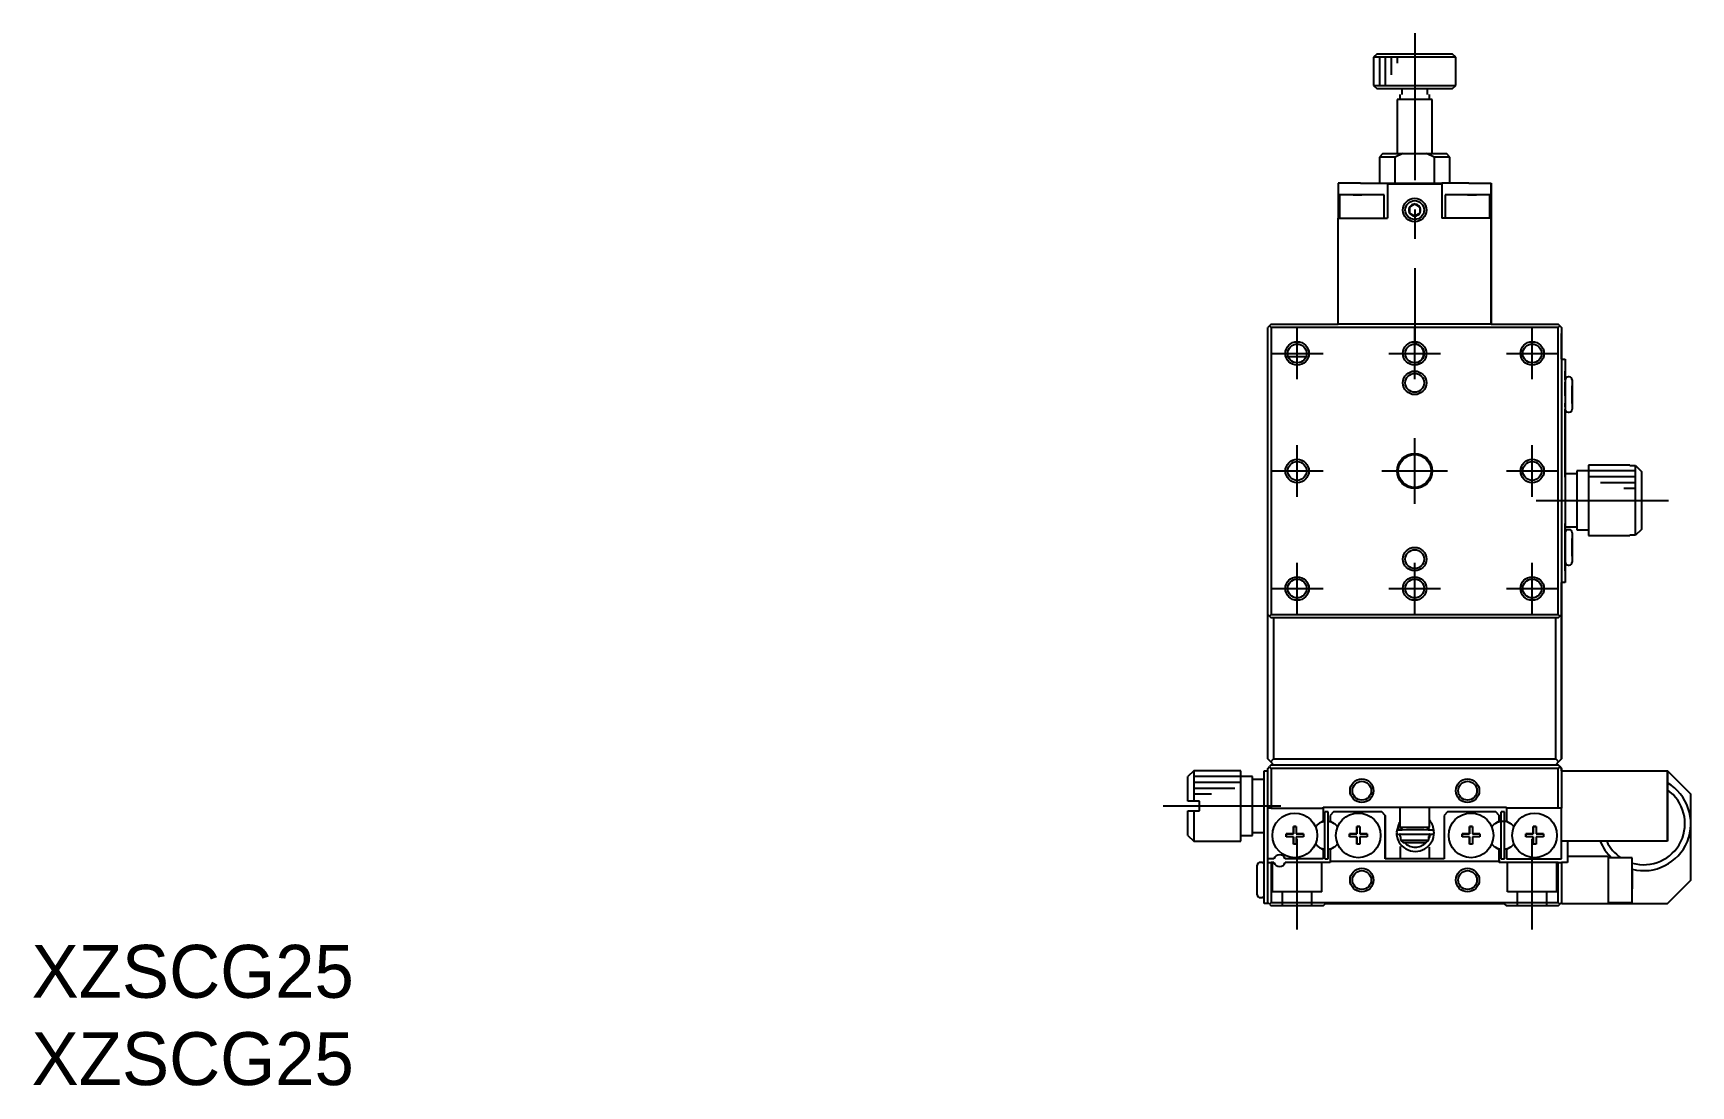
# Model space of a CAD drawing. Extents: x 27 to 372, y 20 to 278.
# Drawn here: x 35.1 to 176.1, y 20.3 to 109.8 of the extents above; entities that cross this region are included whole.
import ezdxf

# ---------------------------------------------------------------- set-up
doc = ezdxf.new("R2010")
doc.units = 0
doc.header["$LTSCALE"] = 10
doc.linetypes.add('CENTER', pattern=[2, 1.25, -0.25, 0.25, -0.25])
doc.linetypes.add('DASHED', pattern=[3.5, 2, -1.5])
doc.layers.get('0').update_dxf_attribs({"linetype": 'CONTINUOUS'})
doc.layers.add('CENTER', color=1, linetype='CENTER')
doc.styles.get("Standard").update_dxf_attribs({"font": 'FGP教科書体NT-M'})

msp = doc.modelspace()

# ---------------------------------------------------------------- linework, layer by layer
at = {"color": 7, "linetype": 'CONTINUOUS'}
for p, q in [((149.418178, 108.083957), (149.118178, 107.783957)), ((156.118178, 107.783957), (149.118178, 107.783957)), ((149.118178, 107.783957), (149.118178, 105.383957)), ((149.418178, 108.083957), (155.818178, 108.083957)), ((156.118178, 107.783957), (155.818178, 108.083957)), ((156.118178, 105.383957), (156.118178, 107.783957)), ((149.118178, 105.383957), (156.118178, 105.383957)), ((149.118178, 105.383957), (149.418178, 105.083957)), ((155.818178, 105.083957), (149.418178, 105.083957)), ((151.518178, 105.083957), (151.518178, 104.61697)), ((153.718178, 104.61697), (153.718178, 105.083957)), ((155.818178, 105.083957), (156.118178, 105.383957)), ((154.118178, 104.183957), (151.118178, 104.183957)), ((151.118178, 104.183957), (151.118178, 99.583977)), ((154.118178, 99.583977), (154.118178, 104.183957)), ((149.918178, 99.583957), (149.618178, 99.283957)), ((150.959866, 99.283957), (149.618178, 99.283957)), ((149.618178, 99.283957), (149.618178, 97.083957)), ((149.918178, 99.583957), (151.598374, 99.583957)), ((151.598374, 99.583957), (150.959866, 99.283957)), ((150.959866, 97.083957), (150.959866, 99.283957)), ((151.598374, 99.583957), (153.637982, 99.583957)), ((153.637982, 99.583957), (155.318178, 99.583957)), ((154.27649, 99.283957), (153.637982, 99.583957)), ((155.618178, 99.283957), (154.27649, 99.283957)), ((154.27649, 99.283957), (154.27649, 97.083957)), ((155.618178, 99.283957), (155.318178, 99.583957)), ((155.618178, 97.083957), (155.618178, 99.283957)), ((148.018178, 97.083957), (146.118178, 97.083957)), ((146.118178, 97.083957), (146.118178, 94.083957)), ((150.0181, 96.083957), (146.218178, 96.083957)), ((146.218178, 96.083957), (146.218178, 94.083957)), ((147.37213, 96.083957), (148.126021, 96.083957)), ((148.018178, 97.083957), (150.318178, 97.083957)), ((150.018178, 94.083957), (150.018178, 96.083957)), ((150.318178, 97.083957), (154.918178, 97.083957)), ((150.318178, 96.983957), (150.318178, 97.083957)), ((150.318178, 97.083957), (150.318178, 94.083957)), ((150.318178, 96.983957), (150.318178, 94.083957)), ((154.918178, 96.983957), (150.318178, 96.983957)), ((154.918178, 97.083957), (154.918178, 94.083957)), ((154.918178, 97.083957), (154.918178, 96.983957)), ((157.218178, 97.083957), (154.918178, 97.083957)), ((154.918178, 96.983957), (154.918178, 94.083957)), ((159.0181, 96.083957), (155.218178, 96.083957)), ((155.218178, 96.083957), (155.218178, 94.083957)), ((157.126021, 96.083957), (157.872069, 96.083957)), ((157.218178, 97.083957), (159.118178, 97.083957)), ((159.018178, 94.083957), (159.018178, 96.083957)), ((159.118178, 97.083957), (159.118178, 94.083957)), ((159.118178, 94.083957), (159.118178, 97.083957)), ((152.618178, 95.303572), (152.168178, 95.043765)), ((152.168178, 95.043765), (152.204432, 95.064696)), ((152.168178, 95.001902), (152.168178, 95.043765)), ((152.168178, 95.043765), (152.168178, 94.52415)), ((152.168178, 94.566012), (152.168178, 95.001902)), ((152.168178, 94.52415), (152.168178, 94.566012)), ((152.204432, 94.503218), (152.168178, 94.52415)), ((152.168178, 94.52415), (152.618178, 94.264342)), ((152.204432, 95.064696), (152.581924, 95.282641)), ((152.581924, 95.282641), (152.618178, 95.303572)), ((152.618178, 95.303572), (152.654432, 95.282641)), ((152.654432, 95.282641), (153.031924, 95.064696)), ((153.031924, 95.064696), (153.068178, 95.043765)), ((153.068178, 94.52415), (153.031924, 94.503218)), ((153.068178, 95.043765), (153.068178, 95.001902)), ((153.068178, 95.001902), (153.068178, 94.566012)), ((153.068178, 94.566012), (153.068178, 94.52415)), ((146.118178, 85.083957), (146.118178, 94.083957)), ((146.118178, 94.083957), (150.318178, 94.083957)), ((152.581924, 94.285273), (152.204432, 94.503218)), ((152.618178, 94.264342), (152.581924, 94.285273)), ((152.654432, 94.285273), (152.618178, 94.264342)), ((153.031924, 94.503218), (152.654432, 94.285273)), ((159.118178, 94.083957), (154.918178, 94.083957)), ((159.118178, 94.083957), (159.118178, 85.083957)), ((159.118178, 92.583957), (159.118178, 94.083957)), ((159.118178, 90.083957), (159.118178, 92.583957)), ((159.118178, 85.083957), (159.118178, 90.083957)), ((140.268178, 84.933957), (140.118178, 84.783957)), ((140.118178, 60.383957), (140.118178, 84.783957)), ((140.418178, 85.083957), (140.268178, 84.933957)), ((140.418178, 84.783957), (140.268178, 84.933957)), ((140.418178, 85.083957), (146.118178, 85.083957)), ((164.818178, 84.783957), (140.418178, 84.783957)), ((140.418178, 84.783957), (140.418178, 60.383957)), ((159.118178, 85.083957), (146.118178, 85.083957)), ((159.118178, 85.083957), (164.818178, 85.083957)), ((164.968178, 84.933957), (164.818178, 85.083957)), ((164.818178, 85.083957), (165.118178, 84.783957)), ((164.818178, 84.783957), (164.968178, 84.933957)), ((164.818178, 60.383957), (164.818178, 84.783957)), ((165.118178, 84.783957), (164.968178, 84.933957)), ((165.118178, 84.783957), (165.118178, 60.383957)), ((165.118178, 84.783957), (165.118178, 84.283957)), ((165.118178, 82.083957), (165.118178, 84.283957)), ((143.359798, 82.283957), (141.664239, 82.283957)), ((165.118178, 82.083957), (165.418178, 82.083957)), ((165.418178, 82.083957), (165.418178, 81.083957)), ((165.418178, 82.083957), (165.418178, 81.083957)), ((165.418178, 81.083957), (165.418178, 64.083957)), ((165.418178, 80.333957), (165.418178, 81.083957)), ((165.768178, 80.583957), (165.668178, 80.583957)), ((165.418178, 79.083957), (165.418178, 80.133957)), ((165.418178, 80.083957), (165.418178, 80.133957)), ((165.418178, 78.974202), (165.418178, 79.083957)), ((166.018178, 80.333957), (166.018178, 79.083957)), ((166.018178, 80.333957), (166.018178, 79.208957)), ((166.018178, 79.833957), (166.018178, 79.208957)), ((166.018178, 79.208957), (166.018178, 79.833957)), ((166.018178, 79.208957), (166.018178, 78.958957)), ((166.018178, 78.958957), (166.018178, 79.208957)), ((166.018178, 79.208957), (166.018178, 78.958957)), ((166.018178, 79.083957), (166.018178, 77.833957)), ((165.418178, 78.033957), (165.418178, 78.341495)), ((165.418178, 78.033957), (165.418178, 78.083957)), ((165.418178, 72.333957), (165.418178, 77.833957)), ((165.668178, 77.583957), (165.768178, 77.583957)), ((166.018178, 78.958957), (166.018178, 77.833957)), ((166.018178, 78.333957), (166.018178, 78.958957)), ((166.018178, 78.958957), (166.018178, 78.333957)), ((165.418178, 74.983957), (165.418178, 76.083957)), ((165.418178, 74.983957), (165.418178, 76.083957)), ((165.418178, 72.046736), (165.418178, 74.983957)), ((165.418178, 74.983957), (165.418178, 72.333957)), ((166.418178, 72.333957), (165.418178, 72.333957)), ((166.418178, 72.583957), (166.418178, 72.183858)), ((167.418178, 72.583957), (166.418178, 72.583957)), ((166.418178, 72.583957), (166.418178, 71.770238)), ((167.418178, 72.583957), (166.418178, 72.583957)), ((166.418178, 72.183858), (166.418178, 70.731005)), ((167.418178, 73.083957), (167.418178, 67.083957)), ((170.918178, 73.083957), (167.418178, 73.083957)), ((167.418178, 73.083957), (167.418178, 67.083957)), ((170.918178, 73.083957), (167.418178, 73.083957)), ((170.918178, 73.083957), (170.918178, 73.057171)), ((170.918178, 73.083957), (170.918178, 73.057171)), ((170.918178, 73.083957), (170.918178, 73.057171)), ((170.918178, 73.083957), (170.918178, 73.057171)), ((170.918178, 73.057171), (171.418178, 73.057171)), ((170.918178, 73.057171), (171.418178, 73.057171)), ((171.418178, 67.110743), (171.418178, 73.057171)), ((171.418178, 73.057171), (171.918178, 72.55175)), ((171.418178, 67.110743), (171.418178, 73.057171)), ((171.418178, 73.057171), (171.918178, 72.55175)), ((171.918178, 72.55175), (171.918178, 67.616165)), ((171.918178, 72.55175), (171.918178, 67.616165)), ((166.418178, 71.770238), (166.418178, 70.083957)), ((166.418178, 70.731005), (166.418178, 70.05516)), ((166.418178, 70.083957), (166.418178, 68.397677)), ((166.418178, 70.05516), (166.418178, 67.984057)), ((165.418178, 65.183957), (165.418178, 68.121179)), ((165.418178, 67.833957), (165.418178, 65.183957)), ((165.418178, 67.333957), (165.418178, 67.833957)), ((165.418178, 67.833957), (166.418178, 67.833957)), ((166.418178, 68.397677), (166.418178, 67.583957)), ((166.418178, 67.984057), (166.418178, 67.583957)), ((165.418178, 66.97507), (165.418178, 67.133957)), ((165.418178, 67.083957), (165.418178, 67.133957)), ((165.418178, 66.083957), (165.418178, 66.97507)), ((165.768178, 67.583957), (165.668178, 67.583957)), ((166.018178, 67.333957), (166.018178, 66.083957)), ((166.018178, 67.333957), (166.018178, 66.208957)), ((166.018178, 66.833957), (166.018178, 66.208957)), ((166.018178, 66.208957), (166.018178, 66.833957)), ((166.418178, 67.583957), (167.418178, 67.583957)), ((166.418178, 67.583957), (167.418178, 67.583957)), ((167.418178, 67.083957), (170.918178, 67.083957)), ((167.418178, 67.083957), (170.918178, 67.083957)), ((170.918178, 67.110743), (170.918178, 67.083957)), ((170.918178, 67.110743), (170.918178, 67.083957)), ((171.418178, 67.110743), (170.918178, 67.110743)), ((170.918178, 67.110743), (170.918178, 67.083957)), ((170.918178, 67.110743), (170.918178, 67.083957)), ((171.418178, 67.110743), (170.918178, 67.110743)), ((171.918178, 67.616165), (171.418178, 67.110743)), ((171.918178, 67.616165), (171.418178, 67.110743)), ((165.418178, 65.974202), (165.418178, 66.083957)), ((165.418178, 65.033957), (165.418178, 65.341495)), ((165.418178, 64.083957), (165.418178, 65.183957)), ((165.418178, 64.083957), (165.418178, 65.183957)), ((165.418178, 65.033957), (165.418178, 65.083957)), ((166.018178, 66.208957), (166.018178, 65.958957)), ((166.018178, 65.958957), (166.018178, 66.208957)), ((166.018178, 66.208957), (166.018178, 65.958957)), ((166.018178, 66.083957), (166.018178, 64.833957)), ((166.018178, 65.958957), (166.018178, 64.833957)), ((166.018178, 65.333957), (166.018178, 65.958957)), ((166.018178, 65.958957), (166.018178, 65.333957)), ((165.418178, 64.083957), (165.418178, 64.833957)), ((165.418178, 64.083957), (165.418178, 63.083957)), ((165.418178, 64.083957), (165.418178, 63.083957)), ((165.668178, 64.583957), (165.768178, 64.583957)), ((165.418178, 63.083957), (165.118178, 63.083957)), ((165.118178, 60.883957), (165.118178, 63.083957)), ((165.118178, 60.383957), (165.118178, 60.883957)), ((140.118178, 60.383957), (140.268178, 60.233957)), ((140.118178, 48.083957), (140.118178, 60.383957)), ((140.268178, 60.233957), (140.418178, 60.383957)), ((140.268178, 60.233957), (140.418178, 60.083957)), ((140.418178, 60.383957), (164.818178, 60.383957)), ((164.818178, 60.083957), (140.418178, 60.083957)), ((140.618178, 60.083957), (140.618178, 48.083957)), ((164.618178, 48.083957), (164.618178, 60.083957)), ((164.968178, 60.233957), (164.818178, 60.383957)), ((165.118178, 60.383957), (164.818178, 60.083957)), ((164.818178, 60.083957), (164.968178, 60.233957)), ((164.968178, 60.233957), (165.118178, 60.383957)), ((165.118178, 60.383957), (165.118178, 48.083957)), ((165.118178, 52.583957), (165.118178, 60.383957)), ((165.118178, 48.083957), (165.118178, 52.583957)), ((140.368178, 47.833957), (140.118178, 48.083957)), ((140.368178, 47.833957), (140.618178, 48.083957)), ((140.618178, 48.083957), (164.618178, 48.083957)), ((164.618178, 48.083957), (164.868178, 47.833957)), ((165.118178, 48.083957), (164.868178, 47.833957)), ((164.868178, 47.833957), (165.118178, 48.083957)), ((133.818178, 47.083957), (133.318178, 46.583957)), ((133.318178, 44.483957), (133.318178, 46.583957)), ((133.818178, 47.083957), (133.818178, 44.483957)), ((137.818178, 47.083957), (133.818178, 47.083957)), ((137.818178, 46.583957), (137.818178, 47.083957)), ((137.818178, 41.083957), (137.818178, 47.083957)), ((137.818178, 44.083957), (137.818178, 46.583957)), ((137.818178, 41.583957), (137.818178, 46.583957)), ((138.818178, 46.583957), (137.818178, 46.583957)), ((138.818178, 46.333957), (138.818178, 46.583957)), ((138.818178, 41.583957), (138.818178, 46.583957)), ((139.818178, 46.083957), (139.818178, 47.083957)), ((139.818178, 47.083957), (140.118178, 47.083957)), ((140.118178, 47.283957), (140.268178, 47.433957)), ((140.118178, 43.883957), (140.118178, 47.283957)), ((140.418178, 47.583957), (140.268178, 47.433957)), ((140.268178, 47.433957), (140.418178, 47.283957)), ((140.618178, 47.583957), (140.368178, 47.833957)), ((140.418178, 47.583957), (164.818178, 47.583957)), ((164.818178, 47.283957), (140.418178, 47.283957)), ((140.418178, 47.283957), (140.418178, 43.883957)), ((164.868178, 47.833957), (164.618178, 47.583957)), ((164.618178, 47.583957), (164.868178, 47.833957)), ((164.818178, 47.583957), (164.968178, 47.433957)), ((164.968178, 47.433957), (164.818178, 47.583957)), ((164.818178, 47.283957), (164.968178, 47.433957)), ((164.818178, 43.883957), (164.818178, 47.283957)), ((164.968178, 47.433957), (165.118178, 47.283957)), ((165.118178, 47.283957), (164.968178, 47.433957)), ((165.118178, 47.283957), (165.118178, 43.883957)), ((165.118178, 47.083957), (165.118178, 47.283957)), ((165.118178, 47.083957), (174.118178, 47.083957)), ((176.118178, 45.083957), (174.118178, 47.083957)), ((174.118178, 47.083957), (176.118178, 45.083957)), ((174.118178, 47.083957), (174.118178, 41.083957)), ((174.118178, 41.083957), (174.118178, 47.083957)), ((139.818178, 46.333957), (138.818178, 46.333957)), ((139.818178, 36.783957), (139.818178, 46.083957)), ((174.118178, 41.983957), (174.118178, 46.183957)), ((174.118178, 41.983957), (174.118178, 46.183957)), ((174.118178, 41.983957), (174.118178, 46.183957)), ((174.118178, 41.983957), (174.118178, 46.183957)), ((133.818178, 44.483957), (133.318178, 44.483957)), ((134.318178, 44.483957), (133.818178, 44.483957)), ((134.318178, 43.683957), (134.318178, 44.483957)), ((137.818178, 41.583957), (137.818178, 44.083957)), ((140.418178, 43.883957), (140.118178, 43.883957)), ((140.118178, 39.583957), (140.118178, 43.883957)), ((140.418178, 43.883957), (144.818178, 43.883957)), ((144.818178, 43.983957), (151.818178, 43.983957)), ((144.818178, 43.883957), (144.818178, 43.983957)), ((144.818178, 43.983957), (144.818178, 43.883957)), ((144.818178, 43.883957), (144.818178, 42.785423)), ((144.818178, 43.883957), (144.818178, 42.785423)), ((151.368178, 43.983957), (151.368178, 42.283957)), ((151.818178, 43.983957), (153.418178, 43.983957)), ((153.418178, 43.983957), (160.418178, 43.983957)), ((153.868178, 42.283957), (153.868178, 43.983957)), ((160.418178, 43.983957), (160.418178, 43.883957)), ((164.818178, 43.883957), (160.418178, 43.883957)), ((160.418178, 43.883957), (160.418178, 42.785423)), ((165.118178, 43.883957), (164.818178, 43.883957)), ((165.118178, 39.583957), (165.118178, 43.883957)), ((176.118178, 42.583957), (176.118178, 45.083957)), ((176.118178, 42.583957), (176.118178, 45.083957)), ((133.318178, 41.583957), (133.318178, 43.683957)), ((133.318178, 43.683957), (133.818178, 43.683957)), ((133.818178, 43.683957), (133.818178, 41.083957)), ((133.818178, 43.683957), (134.318178, 43.683957)), ((142.293178, 42.333957), (142.543178, 42.333957)), ((142.293178, 41.708957), (142.293178, 42.333957)), ((142.543178, 42.333957), (142.293178, 42.333957)), ((142.293178, 42.333957), (142.293178, 41.708957)), ((142.543178, 42.333957), (142.543178, 41.708957)), ((144.818178, 42.785423), (144.522928, 42.61496)), ((144.818178, 42.785423), (144.522928, 42.61496)), ((144.968178, 39.583957), (144.968178, 43.583957)), ((145.268178, 43.583957), (144.968178, 43.583957)), ((145.268178, 39.583957), (145.268178, 43.583957)), ((145.268178, 42.76497), (145.268178, 43.583957)), ((145.268178, 42.76497), (145.268178, 42.833957)), ((145.268178, 42.76497), (145.268178, 42.833957)), ((145.268178, 42.76497), (145.268178, 42.833957)), ((145.268178, 42.76497), (145.268178, 42.833957)), ((145.268178, 42.76497), (145.268178, 42.833957)), ((145.268178, 42.76497), (145.268178, 42.833957)), ((145.268178, 42.76497), (145.268178, 42.833957)), ((145.268178, 42.76497), (145.268178, 42.833957)), ((145.268178, 40.333957), (145.268178, 42.833957)), ((145.268178, 42.76497), (145.268178, 42.833957)), ((145.718178, 43.583957), (145.418178, 43.283957)), ((145.418178, 43.283957), (145.418178, 42.785423)), ((145.418178, 42.785423), (145.713428, 42.61496)), ((149.818178, 43.583957), (145.718178, 43.583957)), ((147.693178, 42.333957), (147.943178, 42.333957)), ((147.693178, 41.708957), (147.693178, 42.333957)), ((147.943178, 42.333957), (147.693178, 42.333957)), ((147.693178, 42.333957), (147.693178, 41.708957)), ((147.943178, 42.333957), (147.943178, 41.708957)), ((150.118178, 43.283957), (149.818178, 43.583957)), ((149.818178, 43.583957), (150.118178, 43.283957)), ((150.118178, 39.583957), (150.118178, 43.283957)), ((150.118178, 43.283957), (150.118178, 39.583957)), ((151.25822, 42.568801), (151.069443, 41.879146)), ((151.213856, 42.371669), (151.212351, 42.338327)), ((151.212351, 42.338327), (151.212512, 42.304952)), ((151.217023, 42.404896), (151.213856, 42.371669)), ((151.221844, 42.437926), (151.217023, 42.404896)), ((151.228307, 42.470678), (151.221844, 42.437926)), ((151.236398, 42.503072), (151.228307, 42.470678)), ((151.246095, 42.535028), (151.236398, 42.503072)), ((151.257377, 42.566467), (151.246095, 42.535028)), ((151.270216, 42.597312), (151.257377, 42.566467)), ((151.326321, 42.684003), (151.25822, 42.568801)), ((151.28458, 42.627486), (151.270216, 42.597312)), ((151.300434, 42.656913), (151.28458, 42.627486)), ((151.31679, 42.684034), (151.300434, 42.656913)), ((151.316513, 42.683089), (151.316701, 42.683875)), ((151.316701, 42.683875), (151.31719, 42.68447)), ((151.31719, 42.68447), (151.317978, 42.684872)), ((151.317978, 42.684872), (151.319065, 42.685082)), ((151.319065, 42.685082), (151.320448, 42.685099)), ((151.320448, 42.685099), (151.322124, 42.684922)), ((151.322124, 42.684922), (151.32409, 42.684552)), ((151.323067, 42.688019), (151.324456, 42.692664)), ((151.32409, 42.684552), (151.326342, 42.68399)), ((151.324456, 42.692664), (151.368155, 42.676427)), ((151.368159, 42.745184), (151.326321, 42.684003)), ((151.326342, 42.68399), (151.32989, 42.682908)), ((151.32989, 42.682908), (151.333954, 42.68147)), ((151.333954, 42.68147), (151.338519, 42.679681)), ((151.338519, 42.679681), (151.343567, 42.677549)), ((151.343567, 42.677549), (151.349079, 42.675082)), ((151.349079, 42.675082), (151.355034, 42.672289)), ((151.355034, 42.672289), (151.361408, 42.669181)), ((151.361408, 42.669181), (151.368178, 42.66577)), ((155.418178, 43.583957), (155.118178, 43.283957)), ((155.118178, 43.283957), (155.118178, 39.583957)), ((159.518178, 43.583957), (155.418178, 43.583957)), ((157.293178, 42.333957), (157.543178, 42.333957)), ((157.293178, 41.708957), (157.293178, 42.333957)), ((157.543178, 42.333957), (157.293178, 42.333957)), ((157.293178, 42.333957), (157.293178, 41.708957)), ((157.543178, 42.333957), (157.543178, 41.708957)), ((159.818178, 43.283957), (159.518178, 43.583957)), ((159.518178, 43.583957), (159.818178, 43.283957)), ((159.522928, 42.61496), (159.818178, 42.785423)), ((159.818178, 42.785423), (159.522928, 42.61496)), ((159.818178, 42.785423), (159.818178, 43.283957)), ((159.818178, 43.283957), (159.818178, 42.785423)), ((159.968178, 39.583957), (159.968178, 43.583957)), ((160.268178, 43.583957), (159.968178, 43.583957)), ((160.268178, 39.583957), (160.268178, 43.583957)), ((160.268178, 42.76497), (160.268178, 43.583957)), ((160.268178, 40.333957), (160.268178, 42.833957)), ((160.418178, 42.785423), (160.713428, 42.61496)), ((162.693178, 42.333957), (162.943178, 42.333957)), ((162.693178, 41.708957), (162.693178, 42.333957)), ((162.943178, 42.333957), (162.693178, 42.333957)), ((162.693178, 42.333957), (162.693178, 41.708957)), ((162.943178, 42.333957), (162.943178, 41.708957)), ((176.118178, 37.783957), (176.118178, 42.583957)), ((176.118178, 37.783957), (176.118178, 42.583957)), ((133.318178, 41.583957), (133.818178, 41.083957)), ((133.818178, 41.083957), (137.818178, 41.083957)), ((137.818178, 41.083957), (137.818178, 41.583957)), ((137.818178, 41.583957), (138.818178, 41.583957)), ((138.818178, 41.833957), (139.818178, 41.833957)), ((138.818178, 41.583957), (138.818178, 41.833957)), ((141.668178, 41.708957), (142.293178, 41.708957)), ((141.668178, 41.458957), (141.668178, 41.708957)), ((142.293178, 41.708957), (141.668178, 41.708957)), ((141.668178, 41.708957), (141.668178, 41.458957)), ((142.293178, 41.458957), (141.668178, 41.458957)), ((142.293178, 40.833957), (142.293178, 41.458957)), ((142.293178, 41.458957), (142.293178, 40.833957)), ((142.543178, 41.708957), (143.168178, 41.708957)), ((143.168178, 41.708957), (142.543178, 41.708957)), ((142.543178, 41.458957), (142.543178, 40.833957)), ((143.168178, 41.458957), (142.543178, 41.458957)), ((143.168178, 41.708957), (143.168178, 41.458957)), ((147.068178, 41.708957), (147.693178, 41.708957)), ((147.068178, 41.458957), (147.068178, 41.708957)), ((147.693178, 41.708957), (147.068178, 41.708957)), ((147.068178, 41.708957), (147.068178, 41.458957)), ((147.693178, 41.458957), (147.068178, 41.458957)), ((147.693178, 40.833957), (147.693178, 41.458957)), ((147.693178, 41.458957), (147.693178, 40.833957)), ((147.943178, 41.708957), (148.568178, 41.708957)), ((148.568178, 41.708957), (147.943178, 41.708957)), ((147.943178, 41.458957), (147.943178, 40.833957)), ((148.568178, 41.458957), (147.943178, 41.458957)), ((148.568178, 41.708957), (148.568178, 41.458957)), ((151.104617, 41.960517), (151.067849, 41.863712)), ((151.067849, 41.863712), (151.091181, 41.764536)), ((151.091181, 41.764536), (151.164733, 41.695368)), ((151.187626, 42.019397), (151.104617, 41.960517)), ((151.164733, 41.695368), (151.28793, 41.670992)), ((151.212512, 42.304952), (151.214337, 42.271626)), ((151.214337, 42.271626), (151.217822, 42.23843)), ((151.217822, 42.23843), (151.222959, 42.205447)), ((151.222959, 42.205447), (151.229736, 42.172757)), ((151.229736, 42.172757), (151.238135, 42.14044)), ((151.238135, 42.14044), (151.248137, 42.108576)), ((151.248137, 42.108576), (151.259717, 42.077243)), ((151.259717, 42.077243), (151.272846, 42.046519)), ((151.272846, 42.046519), (151.278979, 42.033475)), ((151.277668, 41.682338), (154.057322, 41.682338)), ((151.28793, 41.670992), (151.367943, 41.667245)), ((151.368178, 42.283957), (153.868178, 42.283957)), ((151.368178, 42.283957), (151.607906, 42.044229)), ((151.372017, 41.687796), (151.368178, 41.683957)), ((151.368178, 41.683957), (153.868178, 41.683957)), ((151.368178, 41.683957), (151.368178, 41.483957)), ((151.368178, 41.483957), (151.418178, 41.483957)), ((151.418178, 41.483957), (151.418178, 41.183957)), ((151.418178, 41.183957), (153.818178, 41.183957)), ((151.418178, 41.183957), (151.628229, 40.983957)), ((151.628229, 40.983957), (153.608128, 40.983957)), ((153.608128, 40.983957), (153.818178, 41.183957)), ((153.630148, 42.045927), (153.868178, 42.283957)), ((153.757333, 42.173104), (153.771256, 42.043336)), ((153.77288, 42.188538), (153.838592, 42.041901)), ((153.818178, 41.183957), (153.818178, 41.483957)), ((153.818178, 41.483957), (153.868178, 41.483957)), ((153.818178, 41.411857), (153.830957, 41.404231)), ((153.824893, 41.347242), (153.818178, 41.353957)), ((153.87214, 41.485591), (153.818413, 41.331603)), ((153.818449, 41.361286), (153.830733, 41.361581)), ((153.830957, 41.404231), (153.844316, 41.398065)), ((153.868178, 41.683957), (153.861049, 41.691086)), ((153.868178, 41.483957), (153.868178, 41.683957)), ((153.868307, 41.547665), (153.891999, 41.567399)), ((153.868341, 41.664123), (153.978611, 41.667692)), ((153.908318, 41.665257), (153.87214, 41.485591)), ((153.978611, 41.667692), (154.082289, 41.673562)), ((154.082289, 41.673562), (154.181445, 41.701503)), ((154.214845, 41.97792), (154.123255, 42.025965)), ((154.181445, 41.701503), (154.251683, 41.779784)), ((154.264549, 41.88459), (154.214845, 41.97792)), ((154.251683, 41.779784), (154.264549, 41.88459)), ((156.668178, 41.708957), (157.293178, 41.708957)), ((156.668178, 41.458957), (156.668178, 41.708957)), ((157.293178, 41.708957), (156.668178, 41.708957)), ((156.668178, 41.708957), (156.668178, 41.458957)), ((157.293178, 41.458957), (156.668178, 41.458957)), ((157.293178, 40.833957), (157.293178, 41.458957)), ((157.293178, 41.458957), (157.293178, 40.833957)), ((157.543178, 41.708957), (158.168178, 41.708957)), ((158.168178, 41.708957), (157.543178, 41.708957)), ((157.543178, 41.458957), (157.543178, 40.833957)), ((158.168178, 41.458957), (157.543178, 41.458957)), ((158.168178, 41.708957), (158.168178, 41.458957)), ((162.068178, 41.708957), (162.693178, 41.708957)), ((162.068178, 41.458957), (162.068178, 41.708957)), ((162.693178, 41.708957), (162.068178, 41.708957)), ((162.068178, 41.708957), (162.068178, 41.458957)), ((162.693178, 41.458957), (162.068178, 41.458957)), ((162.693178, 40.833957), (162.693178, 41.458957)), ((162.693178, 41.458957), (162.693178, 40.833957)), ((162.943178, 41.708957), (163.568178, 41.708957)), ((163.568178, 41.708957), (162.943178, 41.708957)), ((162.943178, 41.458957), (162.943178, 40.833957)), ((163.568178, 41.458957), (162.943178, 41.458957)), ((163.568178, 41.708957), (163.568178, 41.458957)), ((174.118178, 41.083957), (165.118178, 41.083957)), ((165.118178, 39.583957), (165.118178, 41.083957)), ((165.618178, 41.083957), (165.618178, 39.783957)), ((140.118178, 39.283957), (140.118178, 39.583957)), ((140.118178, 39.283957), (140.118178, 39.583957)), ((140.641208, 39.583957), (140.118178, 39.583957)), ((144.818178, 39.583957), (141.595148, 39.583957)), ((142.543178, 40.833957), (142.293178, 40.833957)), ((144.522928, 40.552954), (144.818178, 40.382491)), ((144.522928, 40.552954), (144.818178, 40.382491)), ((144.818178, 40.382491), (144.818178, 39.583957)), ((144.818178, 40.382491), (144.818178, 39.583957)), ((144.968178, 39.583957), (145.268178, 39.583957)), ((145.268178, 40.333957), (145.268178, 40.402945)), ((145.268178, 40.333957), (145.268178, 40.402945)), ((145.268178, 40.333957), (145.268178, 40.402945)), ((145.268178, 40.333957), (145.268178, 40.402945)), ((145.268178, 40.333957), (145.268178, 40.402945)), ((145.268178, 40.333957), (145.268178, 40.402945)), ((145.268178, 40.333957), (145.268178, 40.402945)), ((145.268178, 39.583957), (145.268178, 40.402945)), ((145.268178, 40.333957), (145.268178, 40.402945)), ((145.268178, 40.333957), (145.268178, 40.402945)), ((145.268178, 40.333957), (145.268178, 40.402945)), ((145.268178, 40.333957), (145.268178, 40.402945)), ((145.268178, 40.333957), (145.268178, 40.402945)), ((145.268178, 40.333957), (145.268178, 40.402945)), ((145.713428, 40.552954), (145.418178, 40.382491)), ((145.418178, 40.382491), (145.418178, 39.383957)), ((147.943178, 40.833957), (147.693178, 40.833957)), ((155.118178, 39.583957), (150.118178, 39.583957)), ((151.388178, 40.638191), (151.388178, 39.583957)), ((153.888178, 39.583957), (153.888178, 40.569171)), ((157.543178, 40.833957), (157.293178, 40.833957)), ((159.818178, 40.382491), (159.522928, 40.552954)), ((159.522928, 40.552954), (159.818178, 40.382491)), ((159.818178, 40.382491), (159.818178, 39.383957)), ((159.818178, 39.383957), (159.818178, 40.382491)), ((159.968178, 39.583957), (160.268178, 39.583957)), ((160.268178, 40.333957), (160.268178, 40.402945)), ((160.268178, 40.333957), (160.268178, 40.402945)), ((160.268178, 40.333957), (160.268178, 40.402945)), ((160.268178, 40.333957), (160.268178, 40.402945)), ((160.268178, 40.333957), (160.268178, 40.402945)), ((160.268178, 40.333957), (160.268178, 40.402945)), ((160.268178, 40.333957), (160.268178, 40.402945)), ((160.268178, 40.333957), (160.268178, 40.402945)), ((160.268178, 39.583957), (160.268178, 40.402945)), ((160.268178, 40.333957), (160.268178, 40.402945)), ((160.268178, 40.333957), (160.268178, 40.402945)), ((160.268178, 40.333957), (160.268178, 40.402945)), ((160.268178, 40.333957), (160.268178, 40.402945)), ((160.268178, 40.333957), (160.268178, 40.402945)), ((160.713428, 40.552954), (160.418178, 40.382491)), ((160.418178, 40.382491), (160.418178, 39.583957)), ((160.418178, 39.583957), (165.118178, 39.583957)), ((162.943178, 40.833957), (162.693178, 40.833957)), ((169.118178, 39.783957), (165.618178, 39.783957)), ((165.618178, 39.783957), (165.618178, 39.283957)), ((169.118178, 35.783957), (169.118178, 39.783957)), ((169.118178, 39.683957), (169.118178, 39.783957)), ((171.118178, 39.683957), (169.118178, 39.683957)), ((171.118178, 35.883957), (171.118178, 39.683957)), ((171.118178, 35.883957), (171.118178, 39.683957)), ((139.218178, 36.533957), (139.218178, 39.033957)), ((139.218178, 37.908957), (139.218178, 38.533957)), ((139.568178, 39.283957), (139.468178, 39.283957)), ((140.118178, 35.883957), (140.118178, 39.283957)), ((140.118178, 39.283957), (140.418178, 39.283957)), ((140.418178, 39.283957), (140.418178, 35.883957)), ((140.641208, 39.283957), (140.418178, 39.283957)), ((145.418178, 39.283957), (141.595148, 39.283957)), ((145.418178, 39.383957), (145.418178, 39.283957)), ((145.418178, 39.383957), (159.818178, 39.383957)), ((159.818178, 39.283957), (159.818178, 39.383957)), ((159.818178, 39.383957), (159.818178, 39.283957)), ((164.818178, 39.283957), (159.818178, 39.283957)), ((164.818178, 35.883957), (164.818178, 39.283957)), ((164.818178, 39.283957), (165.118178, 39.283957)), ((165.618178, 39.283957), (165.118178, 39.283957)), ((165.118178, 39.283957), (165.118178, 35.883957)), ((171.118178, 38.533957), (171.118178, 37.783957)), ((171.118178, 37.783957), (171.118178, 38.533957)), ((139.218178, 37.658957), (139.218178, 37.908957)), ((139.218178, 37.033957), (139.218178, 37.658957)), ((139.818178, 35.783957), (139.818178, 36.783957)), ((171.118178, 37.033957), (171.118178, 37.783957)), ((171.118178, 37.783957), (171.118178, 37.033957)), ((174.118178, 35.783957), (176.118178, 37.783957)), ((176.118178, 37.783957), (174.118178, 35.783957)), ((139.468178, 36.283957), (139.568178, 36.283957)), ((140.118178, 35.783957), (139.818178, 35.783957)), ((140.118178, 35.883957), (140.118178, 35.783957)), ((140.118178, 35.883957), (140.118178, 35.783957)), ((140.268178, 35.733957), (140.118178, 35.883957)), ((140.418178, 35.883957), (140.268178, 35.733957)), ((140.268178, 35.733957), (140.418178, 35.583957)), ((140.418178, 35.883957), (164.818178, 35.883957)), ((144.818178, 35.583957), (140.418178, 35.583957)), ((144.818178, 35.583957), (145.018178, 35.783957)), ((145.018178, 35.783957), (144.818178, 35.583957)), ((145.018178, 35.783957), (160.218178, 35.783957)), ((160.218178, 35.783957), (160.418178, 35.583957)), ((164.818178, 35.583957), (160.418178, 35.583957)), ((164.968178, 35.733957), (164.818178, 35.883957)), ((164.818178, 35.583957), (164.968178, 35.733957)), ((164.968178, 35.733957), (164.818178, 35.583957)), ((165.118178, 35.883957), (164.968178, 35.733957)), ((164.968178, 35.733957), (165.118178, 35.883957)), ((165.118178, 35.783957), (169.118178, 35.783957)), ((169.118178, 35.783957), (169.118178, 35.883957)), ((169.118178, 35.883957), (171.118178, 35.883957)), ((169.118178, 35.783957), (174.118178, 35.783957))]:
    msp.add_line(p, q, dxfattribs=at)
at = {"color": 3, "linetype": 'CONTINUOUS'}
for p, q in [((149.618178, 107.783957), (149.618178, 105.383957)), ((150.118178, 107.783957), (150.118178, 105.383957)), ((150.618178, 107.783957), (150.618178, 106.283957)), ((151.118178, 107.783957), (151.118178, 107.283957)), ((151.368178, 104.61697), (151.368178, 104.183957)), ((153.868178, 104.183957), (153.868178, 104.61697)), ((171.418178, 72.583957), (167.418178, 72.583957)), ((171.418178, 72.083957), (167.418178, 72.083957)), ((171.418178, 71.583957), (168.418178, 71.583957)), ((171.418178, 71.083957), (170.418178, 71.083957)), ((137.818178, 46.583957), (133.818178, 46.583957)), ((137.818178, 46.083957), (133.818178, 46.083957)), ((137.318178, 45.583957), (133.818178, 45.583957)), ((135.318178, 45.083957), (133.818178, 45.083957))]:
    msp.add_line(p, q, dxfattribs=at)
at = {"color": 3, "linetype": 'DASHED'}
for p, q in [((140.518178, 36.783957), (140.518178, 39.283957)), ((144.718178, 36.783957), (144.718178, 39.283957)), ((160.518178, 36.783957), (160.518178, 39.283957)), ((164.718178, 36.783957), (164.718178, 39.283957)), ((144.718178, 36.783957), (140.518178, 36.783957)), ((141.368178, 35.583957), (141.368178, 36.783957)), ((143.868178, 35.583957), (143.868178, 36.783957)), ((164.718178, 36.783957), (160.518178, 36.783957)), ((161.368178, 35.583957), (161.368178, 36.783957)), ((163.868178, 35.583957), (163.868178, 36.783957))]:
    msp.add_line(p, q, dxfattribs=at)
at = {"color": 3, "linetype": 'CONTINUOUS'}
for centre in [(152.618178, 94.783957), (142.618178, 82.583957), (152.618178, 82.583957), (162.618178, 82.583957), (152.618178, 80.083957), (142.618178, 72.583957), (162.618178, 72.583957), (152.618178, 65.083957), (142.618178, 62.583957), (152.618178, 62.583957), (162.618178, 62.583957), (148.118178, 45.383957), (157.118178, 45.383957), (148.118178, 37.783957), (157.118178, 37.783957)]:
    msp.add_circle(centre, 1, dxfattribs=at)
at = {"color": 7, "linetype": 'CONTINUOUS'}
for centre, radius in [((152.618178, 94.783957), 0.8), ((142.618178, 82.583957), 0.8), ((152.618178, 82.583957), 0.8), ((162.618178, 82.583957), 0.8), ((152.618178, 80.083957), 0.8), ((142.618178, 72.583957), 0.8), ((152.618178, 72.583957), 1.5), ((152.618178, 72.583957), 1.4), ((162.618178, 72.583957), 0.8), ((152.618178, 65.083957), 0.8), ((142.618178, 62.583957), 0.8), ((152.618178, 62.583957), 0.8), ((162.618178, 62.583957), 0.8), ((148.118178, 45.383957), 0.8), ((157.118178, 45.383957), 0.8), ((142.418178, 41.583957), 1.9), ((147.818178, 41.583957), 1.9), ((157.418178, 41.583957), 1.9), ((162.818178, 41.583957), 1.9), ((148.118178, 37.783957), 0.8), ((157.118178, 37.783957), 0.8)]:
    msp.add_circle(centre, radius, dxfattribs=at)
for centre, radius, start, end in [((152.618178, 94.783957), 0.5, 154.158067, 205.841933), ((152.618178, 94.783957), 0.5, 94.158067, 145.841933), ((152.618178, 94.783957), 0.5, 34.158067, 85.841933), ((152.618178, 94.783957), 0.5, 334.158067, 25.841933), ((152.618178, 94.783957), 0.5, 214.158067, 265.841933), ((152.618178, 94.783957), 0.5, 274.158067, 325.841933), ((152.598178, 82.583957), 0.8, 0, 89.283785), ((152.598178, 82.583957), 0.8, 270.716215, 0), ((165.668178, 80.333957), 0.25, 90, 180), ((165.768178, 80.333957), 0.25, 0, 90), ((165.668178, 77.833957), 0.25, 180, 270), ((165.768178, 77.833957), 0.25, 270, 0), ((165.668178, 67.333957), 0.25, 90, 180), ((165.768178, 67.333957), 0.25, 0, 90), ((165.668178, 64.833957), 0.25, 180, 270), ((165.768178, 64.833957), 0.25, 270, 0), ((172.118178, 42.583957), 4, 255.522488, 60.000007), ((172.118178, 42.583957), 3.5, 253.39845, 55.150095), ((145.210318, 41.492957), 1.32, 135.034999, 141.739911), ((145.118177, 41.583957), 1.1905, 134.999966, 142.456921), ((145.118178, 41.583957), 1.1905, 120, 135), ((145.118177, 41.583957), 1.1905, 97.238373, 120), ((145.118177, 41.583957), 1.1905, 59.999958, 82.761632), ((145.118178, 41.583957), 1.1905, 45, 60), ((145.026038, 41.492957), 1.32, 38.260088, 44.965001), ((145.118177, 41.583957), 1.1905, 37.542975, 44.643567), ((152.675224, 41.823611), 1.591473, 1.975339, 41.422501), ((160.210318, 41.492957), 1.32, 135.034999, 141.739911), ((160.118177, 41.583957), 1.1905, 134.999966, 142.456921), ((160.118178, 41.583957), 1.1905, 120, 135), ((160.118177, 41.583957), 1.1905, 97.238394, 120), ((160.118177, 41.583957), 1.1905, 59.999958, 97.238394), ((160.118178, 41.583957), 1.1905, 45, 60), ((160.026038, 41.492957), 1.32, 38.260088, 44.965001), ((160.118177, 41.583957), 1.1905, 37.542975, 44.643567), ((152.667536, 41.817722), 1.599335, 179.436236, 0.629193), ((152.736614, 5.741415), 36.311036, 87.81146429, 92.44491555), ((152.665933, 41.817696), 1.250326, 221.833987, 318.168466), ((172.118178, 42.583957), 4, 202.024313, 226.468848), ((172.118178, 42.583957), 3.5, 205.376934, 235.952268), ((141.118178, 39.433957), 0.5, 17.457603, 162.542397), ((145.210318, 41.674957), 1.32, 218.260089, 224.965001), ((145.118177, 41.583957), 1.1905, 217.543079, 224.642947), ((145.118178, 41.583957), 1.1905, 225, 240), ((145.118177, 41.583957), 1.1905, 240.000042, 262.761627), ((145.118177, 41.583957), 1.1905, 277.238412, 300), ((145.118178, 41.583957), 1.1905, 300, 315), ((145.118177, 41.583957), 1.1905, 315.000034, 322.457025), ((145.026038, 41.674957), 1.32, 315.034999, 321.739912), ((160.210318, 41.674957), 1.32, 218.260089, 224.965001), ((160.118177, 41.583957), 1.1905, 217.543079, 224.642947), ((160.118178, 41.583957), 1.1905, 225, 240), ((160.118177, 41.583957), 1.1905, 240, 262.761606), ((160.118177, 41.583957), 1.1905, 277.238412, 300.000042), ((160.118178, 41.583957), 1.1905, 300, 315), ((160.118177, 41.583957), 1.1905, 315.000034, 322.457025), ((160.026038, 41.674957), 1.32, 315.034999, 321.739912), ((139.468178, 39.033957), 0.25, 90, 180), ((139.568178, 39.033957), 0.25, 0, 90), ((141.118178, 39.433957), 0.5, 197.457603, 342.542397), ((139.468178, 36.533957), 0.25, 180, 270), ((139.568178, 36.533957), 0.25, 270, 0)]:
    msp.add_arc(centre, radius, start, end, dxfattribs=at)
at = {"layer": 'CENTER', "color": 1, "linetype": 'CENTER'}
for p, q in [((152.618178, 109.833957), (152.618178, 83.333957)), ((142.618178, 80.383957), (142.618178, 84.783957)), ((152.618178, 80.383957), (152.618178, 84.783957)), ((162.618178, 80.383957), (162.618178, 84.783957)), ((140.418178, 82.583957), (144.818178, 82.583957)), ((150.418178, 82.583957), (154.818178, 82.583957)), ((160.418178, 82.583957), (164.818178, 82.583957)), ((142.618178, 70.383957), (142.618178, 74.783957)), ((152.618178, 69.783957), (152.618178, 75.383957)), ((162.618178, 70.383957), (162.618178, 74.783957)), ((140.418178, 72.583957), (144.818178, 72.583957)), ((149.818178, 72.583957), (155.418178, 72.583957)), ((160.418178, 72.583957), (164.818178, 72.583957)), ((162.968178, 70.083957), (174.218178, 70.083957)), ((142.618178, 60.383957), (142.618178, 64.783957)), ((152.618178, 60.383957), (152.618178, 64.783957)), ((162.618178, 60.383957), (162.618178, 64.783957)), ((140.418178, 62.583957), (144.818178, 62.583957)), ((150.418178, 62.583957), (154.818178, 62.583957)), ((160.418178, 62.583957), (164.818178, 62.583957)), ((131.218178, 44.083957), (141.218178, 44.083957)), ((142.618178, 33.583957), (142.618178, 41.283957)), ((162.618178, 33.583957), (162.618178, 41.283957))]:
    msp.add_line(p, q, dxfattribs=at)

# ---------------------------------------------------------------- texts
at = {"color": 7}
for p in [(34.92277, 27.763876), (34.92277, 20.337135)]:
    msp.add_text('XZSCG25', height=4.5, dxfattribs=at).set_placement(p)

doc.saveas('drawing.dxf')
